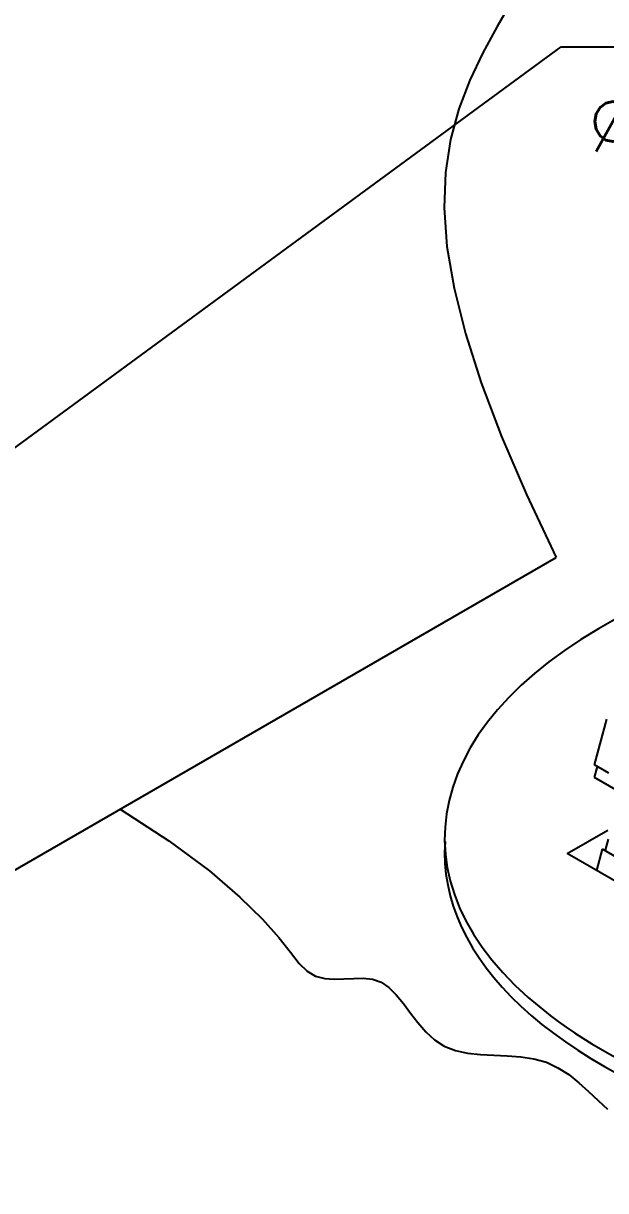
# Model space of a CAD drawing. Header units: millimetres. Extents: x -4972.4 to -4953.6, y -4734.8 to -4717.8.
# Drawn here: x -4965.694 to -4963.753, y -4726.007 to -4722.118 of the extents above; entities that cross this region are included whole.
import ezdxf

# ---------------------------------------------------------------- set-up
doc = ezdxf.new("R2010")
doc.units = ezdxf.units.MM
doc.header["$LTSCALE"] = 10
doc.layers.add('Termotécnica', color=7, linetype='Continuous')
doc.styles.add('r80', font='romans.shx')

msp = doc.modelspace()

# ---------------------------------------------------------------- linework, layer by layer
at = {"layer": 'Termotécnica', "color": 2, "ltscale": 1.6}
for p, q in [((-4966.0754, -4723.7914), (-4963.9016, -4722.1956)), ((-4963.9016, -4722.1956), (-4963.6516, -4722.1956))]:
    msp.add_line(p, q, dxfattribs=at)
at = {"layer": 'Termotécnica', "color": 2}
for p, q in [((-4966.1208, -4725.169), (-4963.9185, -4723.8975)), ((-4963.7906, -4724.6304), (-4963.7808, -4724.5936)), ((-4963.6546, -4724.709), (-4963.7906, -4724.6304)), ((-4963.8811, -4724.884), (-4963.7463, -4724.8062)), ((-4963.7535, -4724.8726), (-4963.7436, -4724.8358)), ((-4962.2908, -4725.8022), (-4963.8811, -4724.884))]:
    msp.add_line(p, q, dxfattribs=at)
at = {"layer": 'Termotécnica', "color": 1}
for p, q in [((-4963.7899, -4724.5883), (-4963.7493, -4724.4366)), ((-4963.7422, -4724.6159), (-4963.7899, -4724.5883)), ((-4963.7824, -4724.941), (-4963.7634, -4724.87)), ((-4963.7156, -4724.8975), (-4963.7634, -4724.87)), ((-4963.7634, -4724.87), (-4963.7535, -4724.8726))]:
    msp.add_line(p, q, dxfattribs=at)
at = {"layer": 'Termotécnica', "color": 2}
for points in [[(-4964.066, -4722.0443), (-4964.1152, -4722.1288), (-4964.1625, -4722.2158), (-4964.2056, -4722.3067), (-4964.2423, -4722.4026), (-4964.2703, -4722.5047), (-4964.2873, -4722.6145), (-4964.2914, -4722.733), (-4964.2819, -4722.8613), (-4964.2584, -4723.0006), (-4964.2206, -4723.1518), (-4964.168, -4723.316), (-4964.1004, -4723.4944), (-4964.0174, -4723.6878), (-4963.9185, -4723.8975)], [(-4965.3708, -4724.736), (-4965.209, -4724.8421), (-4965.0738, -4724.9423), (-4964.9717, -4725.029), (-4964.8966, -4725.1026), (-4964.8427, -4725.1636), (-4964.8038, -4725.2126), (-4964.7741, -4725.25), (-4964.7476, -4725.2765), (-4964.7195, -4725.2927), (-4964.6892, -4725.3007), (-4964.6576, -4725.3031), (-4964.6252, -4725.3021), (-4964.5927, -4725.3002), (-4964.5609, -4725.2998), (-4964.5303, -4725.3032), (-4964.5017, -4725.313), (-4964.4755, -4725.3307), (-4964.451, -4725.355), (-4964.4273, -4725.384), (-4964.4037, -4725.4155), (-4964.3791, -4725.4475), (-4964.3527, -4725.4781), (-4964.3236, -4725.505), (-4964.2909, -4725.5264), (-4964.254, -4725.5408), (-4964.2136, -4725.5494), (-4964.1707, -4725.5539), (-4964.1261, -4725.5562), (-4964.0809, -4725.5582), (-4964.0359, -4725.5616), (-4963.9922, -4725.5681), (-4963.9508, -4725.5798), (-4963.9122, -4725.5977), (-4963.8762, -4725.6209), (-4963.8423, -4725.6478), (-4963.8099, -4725.677), (-4963.7784, -4725.7068), (-4963.7472, -4725.7358)]]:
    msp.add_lwpolyline(points, dxfattribs=at)
at = {"layer": 'Termotécnica', "color": 3}
for centre, start_param, end_param in [((-4962.2024, -4724.833), -0.804629, 4.682407), ((-4962.2024, -4724.884), -0.037238, 3.178267)]:
    msp.add_ellipse(centre, major_axis=(-2.0873, 0), ratio=0.509483, start_param=start_param, end_param=end_param, dxfattribs=at)

# ---------------------------------------------------------------- texts
at = {"layer": 'Termotécnica', "color": 2, "ltscale": 1.6, "style": 'r80'}
msp.add_text('%%C1 REF.:TEL-5503', height=0.2, dxfattribs=at).set_placement((-4963.8148, -4722.545))

doc.saveas('drawing.dxf')
